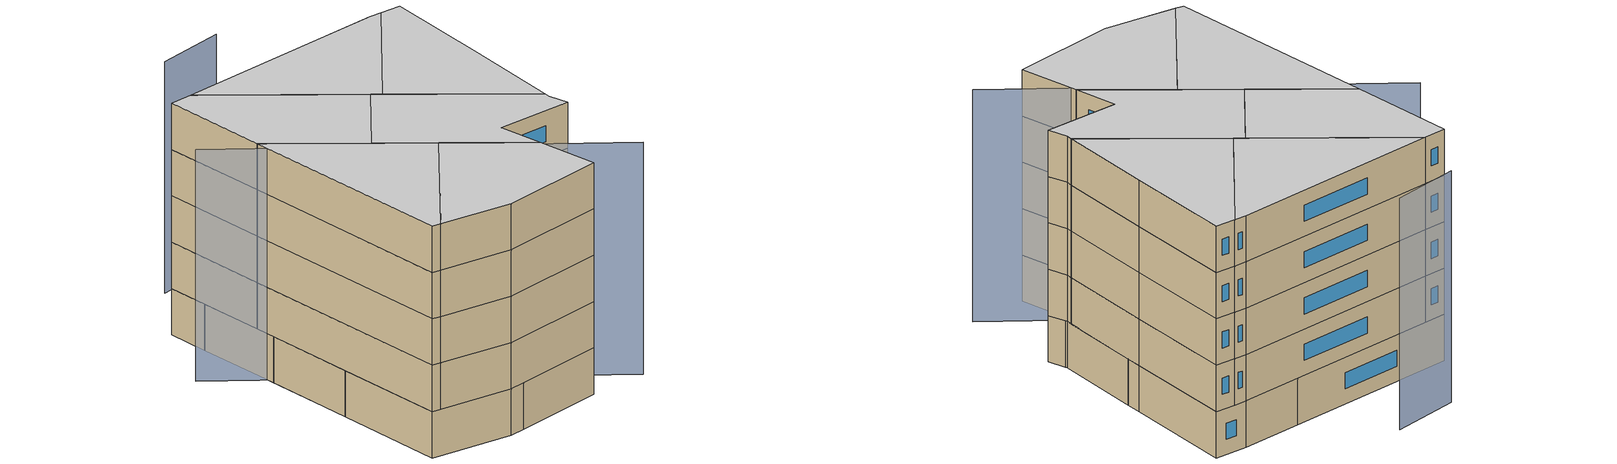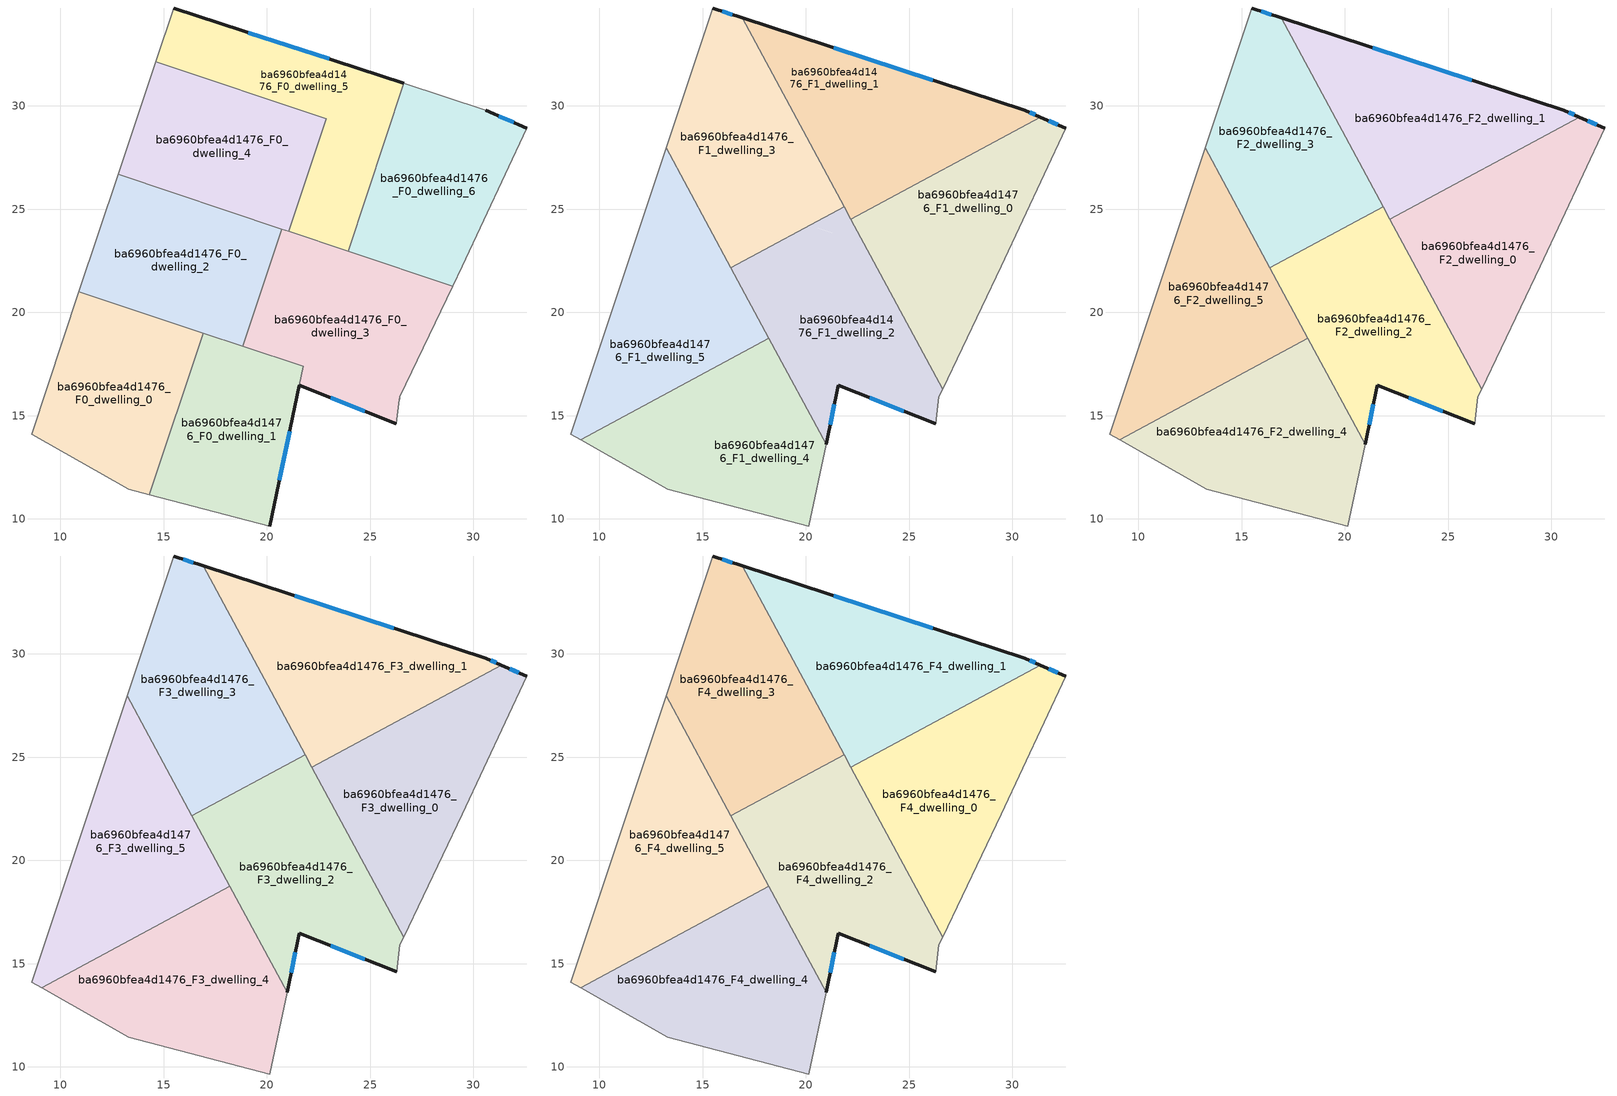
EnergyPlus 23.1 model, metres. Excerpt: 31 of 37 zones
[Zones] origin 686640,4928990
ba6960bfea4d1476_F0_dwelling_0
 floor ground (EU_floor_Construction): 16.93,19 14.32,11.16 13.31,11.42 8.6,14.11 10.9,21 z0
 wall adiabatic (EU_wall_Construction): 10.9,21 8.6,14.11 13.31,11.42 14.32,11.16 z0:3
 wall to ba6960bfea4d1476_F0_dwelling_1 (EU_wall_Construction): 14.32,11.16 16.93,19 z0:3
 wall to ba6960bfea4d1476_F0_dwelling_2 (EU_wall_Construction): 16.93,18.99 10.9,21 z0:3
ba6960bfea4d1476_F0_dwelling_1
 floor ground (EU_floor_Construction): 21.76,17.38 20.15,9.66 14.32,11.16 16.93,19 z0
 wall outside (EU_wall_Construction): 20.15,9.66 21.57,16.47 z0:3
 wall adiabatic (EU_wall_Construction): 14.32,11.16 20.15,9.66 z0:3
 wall to ba6960bfea4d1476_F0_dwelling_3 (EU_wall_Construction): 21.76,17.38 18.83,18.36 / 21.57,16.47 21.77,17.38 z0:3
 wall to ba6960bfea4d1476_F0_dwelling_2 (EU_wall_Construction): 18.83,18.36 16.93,18.99 z0:3
 window (EU_Window_Construction): 20.62,11.87 21.11,14.25 z0.98:2.02
ba6960bfea4d1476_F0_dwelling_2
 floor ground (EU_floor_Construction): 20.73,24.04 18.83,18.36 10.9,21 12.8,26.68 z0
 wall adiabatic (EU_wall_Construction): 12.8,26.68 10.9,21 z0:3
 wall to ba6960bfea4d1476_F0_dwelling_3 (EU_wall_Construction): 18.83,18.36 20.73,24.04 z0:3
 wall to ba6960bfea4d1476_F0_dwelling_4 (EU_wall_Construction): 20.73,24.04 12.8,26.68 z0:3
ba6960bfea4d1476_F0_dwelling_3
 floor ground (EU_floor_Construction): 29.02,21.28 26.44,15.92 26.43,15.83 26.43,15.79 26.28,14.62 21.57,16.47 21.77,17.38 18.83,18.36 20.73,24.04 z0
 wall outside (EU_wall_Construction): 21.57,16.47 26.28,14.62 z0:3
 wall adiabatic (EU_wall_Construction): 26.28,14.62 26.43,15.79 26.43,15.83 26.44,15.92 29.02,21.28 z0:3
 wall to ba6960bfea4d1476_F0_dwelling_6 (EU_wall_Construction): 29.02,21.28 23.94,22.97 z0:3
 wall to ba6960bfea4d1476_F0_dwelling_5 (EU_wall_Construction): 23.94,22.97 21.07,23.93 z0:3
 wall to ba6960bfea4d1476_F0_dwelling_4 (EU_wall_Construction): 21.07,23.93 20.73,24.04 z0:3
 window (EU_Window_Construction): 23.11,15.86 24.75,15.22 z0.98:2.02
ba6960bfea4d1476_F0_dwelling_4
 floor ground (EU_floor_Construction): 22.89,29.37 21.07,23.93 12.8,26.68 14.61,32.13 z0
 wall adiabatic (EU_wall_Construction): 14.61,32.13 12.8,26.68 z0:3
 wall to ba6960bfea4d1476_F0_dwelling_5 (EU_wall_Construction): 21.07,23.93 22.89,29.37 14.61,32.13 z0:3
ba6960bfea4d1476_F0_dwelling_5
 floor ground (EU_floor_Construction): 26.64,31.09 23.94,22.97 21.07,23.93 22.89,29.37 14.61,32.13 15.48,34.75 z0
 wall outside (EU_wall_Construction): 26.64,31.09 15.48,34.75 z0:3
 wall adiabatic (EU_wall_Construction): 15.48,34.75 14.61,32.13 z0:3
 wall to ba6960bfea4d1476_F0_dwelling_6 (EU_wall_Construction): 23.94,22.97 26.64,31.09 z0:3
 window (EU_Window_Construction): 23.01,32.28 19.11,33.56 z0.98:2.02
 ceiling adiabatic (EU_roof_Construction): 24.95,26 26.64,31.09 15.48,34.75 16.92,34.28 18.83,30.72 22.89,29.37 21.62,25.57 22.19,24.51 z3
ba6960bfea4d1476_F0_dwelling_6
 floor ground (EU_floor_Construction): 32.6,28.92 29.47,22.23 29.02,21.28 23.94,22.97 26.64,31.09 30.59,29.79 z0
 wall outside (EU_wall_Construction): 32.6,28.92 30.59,29.79 z0:3
 wall adiabatic (EU_wall_Construction): 30.59,29.79 26.64,31.09 / 29.02,21.28 29.47,22.23 32.6,28.92 z0:3
 window (EU_Window_Construction): 31.95,29.2 31.25,29.51 z0.98:2.02
ba6960bfea4d1476_F1_dwelling_0
 floor to ba6960bfea4d1476_F0_dwelling_6 (EU_floor_Construction): 32.6,28.92 29.47,22.23 29.02,21.28 23.94,22.97 24.95,26 31.36,29.46 z3
 floor to ba6960bfea4d1476_F0_dwelling_3 (EU_floor_Construction): 29.02,21.28 26.62,16.29 22.82,23.34 z3
 floor to ba6960bfea4d1476_F0_dwelling_5 (EU_floor_Construction): 24.95,26 23.94,22.97 22.82,23.34 22.19,24.51 z3
 wall outside (EU_wall_Construction): 32.6,28.92 31.36,29.46 z3:6
 wall to ba6960bfea4d1476_F1_dwelling_1 (EU_wall_Construction): 31.36,29.46 22.19,24.51 z3:6
 wall adiabatic (EU_wall_Construction): 26.62,16.29 29.47,22.23 32.6,28.92 z3:6
 wall to ba6960bfea4d1476_F1_dwelling_2 (EU_wall_Construction): 22.19,24.51 26.62,16.29 z3:6
 window (EU_Window_Construction): 32.2,29.09 31.76,29.28 z3.98:5.02
ba6960bfea4d1476_F1_dwelling_1
 floor adiabatic (EU_floor_Construction): 26.64,31.09 24.95,26 22.19,24.51 21.62,25.57 22.89,29.37 18.83,30.72 16.92,34.28 z3
 floor to ba6960bfea4d1476_F0_dwelling_6 (EU_floor_Construction): 30.59,29.79 31.36,29.46 24.95,26 26.64,31.09 z3
 floor to ba6960bfea4d1476_F0_dwelling_4 (EU_floor_Construction): 22.89,29.37 21.62,25.57 18.83,30.72 z3
 wall outside (EU_wall_Construction): 31.36,29.46 30.59,29.79 16.92,34.28 z3:6
 wall to ba6960bfea4d1476_F1_dwelling_3 (EU_wall_Construction): 16.92,34.28 21.86,25.12 z3:6
 wall to ba6960bfea4d1476_F1_dwelling_2 (EU_wall_Construction): 21.86,25.12 22.19,24.51 z3:6
 window (EU_Window_Construction): 26.15,31.25 21.36,32.82 / 31.11,29.57 30.84,29.69 z3.98:5.02
ba6960bfea4d1476_F1_dwelling_2
 floor to ba6960bfea4d1476_F0_dwelling_2 (EU_floor_Construction): 20.73,24.04 18.83,18.36 18.34,18.53 16.38,22.16 20.19,24.22 z3
 floor to ba6960bfea4d1476_F0_dwelling_3 (EU_floor_Construction): 22.82,23.34 26.62,16.29 26.44,15.92 26.43,15.83 26.43,15.79 26.28,14.62 21.57,16.47 21.77,17.38 18.83,18.36 20.73,24.04 z3
 floor to ba6960bfea4d1476_F0_dwelling_1 (EU_floor_Construction): 21.77,17.38 20.98,13.63 18.34,18.53 z3
 floor to ba6960bfea4d1476_F0_dwelling_4 (EU_floor_Construction): 21.38,24.86 21.07,23.93 20.19,24.22 z3
 floor to ba6960bfea4d1476_F0_dwelling_5 (EU_floor_Construction): 21.86,25.12 22.82,23.34 21.07,23.93 21.38,24.86 z3
 wall outside (EU_wall_Construction): 20.98,13.63 21.57,16.47 26.28,14.62 z3:6
 wall to ba6960bfea4d1476_F1_dwelling_3 (EU_wall_Construction): 21.86,25.12 16.38,22.16 z3:6
 wall adiabatic (EU_wall_Construction): 26.28,14.62 26.44,15.92 26.62,16.29 z3:6
 wall to ba6960bfea4d1476_F1_dwelling_4 (EU_wall_Construction): 18.21,18.75 20.98,13.63 z3:6
 wall to ba6960bfea4d1476_F1_dwelling_5 (EU_wall_Construction): 16.38,22.16 18.21,18.75 z3:6
 window (EU_Window_Construction): 23.11,15.86 24.75,15.22 / 21.17,14.55 21.38,15.54 z3.98:5.02
ba6960bfea4d1476_F1_dwelling_3
 floor to ba6960bfea4d1476_F0_dwelling_4 (EU_floor_Construction): 18.83,30.72 21.62,25.57 21.38,24.86 20.19,24.22 14.18,26.22 13.23,27.99 14.61,32.13 z3
 floor to ba6960bfea4d1476_F0_dwelling_5 (EU_floor_Construction): 21.62,25.57 21.86,25.12 21.38,24.86 z3; 16.92,34.28 18.83,30.72 14.61,32.13 15.48,34.75 z3
 floor to ba6960bfea4d1476_F0_dwelling_2 (EU_floor_Construction): 20.19,24.22 16.38,22.16 14.18,26.22 z3
 wall outside (EU_wall_Construction): 16.92,34.28 15.48,34.75 z3:6
 wall adiabatic (EU_wall_Construction): 15.48,34.75 13.23,27.99 z3:6
 wall to ba6960bfea4d1476_F1_dwelling_5 (EU_wall_Construction): 13.23,27.99 16.38,22.16 z3:6
 window (EU_Window_Construction): 16.45,34.43 15.95,34.59 z3.98:5.02
ba6960bfea4d1476_F1_dwelling_4
 floor to ba6960bfea4d1476_F0_dwelling_1 (EU_floor_Construction): 18.34,18.53 20.98,13.63 20.15,9.66 14.32,11.16 16.55,17.86 18,18.64 z3
 floor to ba6960bfea4d1476_F0_dwelling_0 (EU_floor_Construction): 16.55,17.86 14.32,11.16 13.31,11.42 9.09,13.83 z3
 floor to ba6960bfea4d1476_F0_dwelling_2 (EU_floor_Construction): 18.21,18.75 18.34,18.53 18,18.64 z3
 wall adiabatic (EU_wall_Construction): 9.09,13.83 13.31,11.42 20.15,9.66 20.98,13.63 z3:6
 wall to ba6960bfea4d1476_F1_dwelling_5 (EU_wall_Construction): 18.21,18.75 9.09,13.83 z3:6
ba6960bfea4d1476_F1_dwelling_5
 floor to ba6960bfea4d1476_F0_dwelling_0 (EU_floor_Construction): 16.93,19 16.55,17.86 9.09,13.83 8.6,14.11 10.9,21 z3
 floor to ba6960bfea4d1476_F0_dwelling_2 (EU_floor_Construction): 14.18,26.22 18.21,18.75 18,18.64 10.9,21 12.8,26.68 z3
 floor to ba6960bfea4d1476_F0_dwelling_1 (EU_floor_Construction): 18,18.64 16.55,17.86 16.93,18.99 z3
 floor to ba6960bfea4d1476_F0_dwelling_4 (EU_floor_Construction): 13.23,27.99 14.18,26.22 12.8,26.68 z3
 wall adiabatic (EU_wall_Construction): 13.23,27.99 8.6,14.11 9.09,13.83 z3:6
ba6960bfea4d1476_F2_dwelling_0
 floor to ba6960bfea4d1476_F1_dwelling_0 (EU_floor_Construction): 32.6,28.92 29.47,22.23 26.62,16.29 22.19,24.51 31.36,29.46 z6
 wall outside (EU_wall_Construction): 32.6,28.92 31.36,29.46 z6:9
 wall to ba6960bfea4d1476_F2_dwelling_1 (EU_wall_Construction): 31.36,29.46 22.19,24.51 z6:9
 wall adiabatic (EU_wall_Construction): 26.62,16.29 29.47,22.23 32.6,28.92 z6:9
 wall to ba6960bfea4d1476_F2_dwelling_2 (EU_wall_Construction): 22.19,24.51 26.62,16.29 z6:9
 window (EU_Window_Construction): 32.2,29.09 31.76,29.28 z6.98:8.02
ba6960bfea4d1476_F2_dwelling_1
 floor to ba6960bfea4d1476_F1_dwelling_1 (EU_floor_Construction): 30.59,29.79 31.36,29.46 22.19,24.51 16.92,34.28 z6
 wall outside (EU_wall_Construction): 31.36,29.46 30.59,29.79 16.92,34.28 z6:9
 wall to ba6960bfea4d1476_F2_dwelling_3 (EU_wall_Construction): 16.92,34.28 21.86,25.12 z6:9
 wall to ba6960bfea4d1476_F2_dwelling_2 (EU_wall_Construction): 21.86,25.12 22.19,24.51 z6:9
 window (EU_Window_Construction): 26.15,31.25 21.36,32.82 / 31.11,29.57 30.84,29.69 z6.98:8.02
ba6960bfea4d1476_F2_dwelling_2
 floor to ba6960bfea4d1476_F1_dwelling_2 (EU_floor_Construction): 21.86,25.12 26.62,16.29 26.44,15.92 26.28,14.62 21.57,16.47 20.98,13.63 16.38,22.16 z6
 wall outside (EU_wall_Construction): 20.98,13.63 21.57,16.47 26.28,14.62 z6:9
 wall to ba6960bfea4d1476_F2_dwelling_3 (EU_wall_Construction): 21.86,25.12 16.38,22.16 z6:9
 wall adiabatic (EU_wall_Construction): 26.28,14.62 26.44,15.92 26.62,16.29 z6:9
 wall to ba6960bfea4d1476_F2_dwelling_4 (EU_wall_Construction): 18.21,18.75 20.98,13.63 z6:9
 wall to ba6960bfea4d1476_F2_dwelling_5 (EU_wall_Construction): 16.38,22.16 18.21,18.75 z6:9
 window (EU_Window_Construction): 23.11,15.86 24.75,15.22 / 21.17,14.55 21.38,15.54 z6.98:8.02
ba6960bfea4d1476_F2_dwelling_3
 floor to ba6960bfea4d1476_F1_dwelling_3 (EU_floor_Construction): 16.92,34.28 21.86,25.12 16.38,22.16 13.23,27.99 15.48,34.75 z6
 wall outside (EU_wall_Construction): 16.92,34.28 15.48,34.75 z6:9
 wall adiabatic (EU_wall_Construction): 15.48,34.75 13.23,27.99 z6:9
 wall to ba6960bfea4d1476_F2_dwelling_5 (EU_wall_Construction): 13.23,27.99 16.38,22.16 z6:9
 window (EU_Window_Construction): 16.45,34.43 15.95,34.59 z6.98:8.02
ba6960bfea4d1476_F2_dwelling_4
 floor to ba6960bfea4d1476_F1_dwelling_4 (EU_floor_Construction): 18.21,18.75 20.98,13.63 20.15,9.66 13.31,11.42 9.09,13.83 z6
 wall adiabatic (EU_wall_Construction): 9.09,13.83 13.31,11.42 20.15,9.66 20.98,13.63 z6:9
 wall to ba6960bfea4d1476_F2_dwelling_5 (EU_wall_Construction): 18.21,18.75 9.09,13.83 z6:9
ba6960bfea4d1476_F2_dwelling_5
 floor to ba6960bfea4d1476_F1_dwelling_5 (EU_floor_Construction): 13.23,27.99 18.21,18.75 9.09,13.83 8.6,14.11 z6
 wall adiabatic (EU_wall_Construction): 13.23,27.99 8.6,14.11 9.09,13.83 z6:9
ba6960bfea4d1476_F3_dwelling_0
 floor to ba6960bfea4d1476_F2_dwelling_0 (EU_floor_Construction): 32.6,28.92 29.47,22.23 26.62,16.29 22.19,24.51 31.36,29.46 z9
 wall outside (EU_wall_Construction): 32.6,28.92 31.36,29.46 z9:12
 wall to ba6960bfea4d1476_F3_dwelling_1 (EU_wall_Construction): 31.36,29.46 22.19,24.51 z9:12
 wall adiabatic (EU_wall_Construction): 26.62,16.29 29.47,22.23 32.6,28.92 z9:12
 wall to ba6960bfea4d1476_F3_dwelling_2 (EU_wall_Construction): 22.19,24.51 26.62,16.29 z9:12
 window (EU_Window_Construction): 32.2,29.09 31.76,29.28 z9.98:11.02
ba6960bfea4d1476_F3_dwelling_1
 floor to ba6960bfea4d1476_F2_dwelling_1 (EU_floor_Construction): 30.59,29.79 31.36,29.46 22.19,24.51 16.92,34.28 z9
 wall outside (EU_wall_Construction): 31.36,29.46 30.59,29.79 16.92,34.28 z9:12
 wall to ba6960bfea4d1476_F3_dwelling_3 (EU_wall_Construction): 16.92,34.28 21.86,25.12 z9:12
 wall to ba6960bfea4d1476_F3_dwelling_2 (EU_wall_Construction): 21.86,25.12 22.19,24.51 z9:12
 window (EU_Window_Construction): 26.15,31.25 21.36,32.82 / 31.11,29.57 30.84,29.69 z9.98:11.02
ba6960bfea4d1476_F3_dwelling_2
 floor to ba6960bfea4d1476_F2_dwelling_2 (EU_floor_Construction): 21.86,25.12 26.62,16.29 26.44,15.92 26.28,14.62 21.57,16.47 20.98,13.63 16.38,22.16 z9
 wall outside (EU_wall_Construction): 20.98,13.63 21.57,16.47 26.28,14.62 z9:12
 wall to ba6960bfea4d1476_F3_dwelling_3 (EU_wall_Construction): 21.86,25.12 16.38,22.16 z9:12
 wall adiabatic (EU_wall_Construction): 26.28,14.62 26.44,15.92 26.62,16.29 z9:12
 wall to ba6960bfea4d1476_F3_dwelling_4 (EU_wall_Construction): 18.21,18.75 20.98,13.63 z9:12
 wall to ba6960bfea4d1476_F3_dwelling_5 (EU_wall_Construction): 16.38,22.16 18.21,18.75 z9:12
 window (EU_Window_Construction): 23.11,15.86 24.75,15.22 / 21.17,14.55 21.38,15.54 z9.98:11.02
ba6960bfea4d1476_F3_dwelling_3
 floor to ba6960bfea4d1476_F2_dwelling_3 (EU_floor_Construction): 16.92,34.28 21.86,25.12 16.38,22.16 13.23,27.99 15.48,34.75 z9
 wall outside (EU_wall_Construction): 16.92,34.28 15.48,34.75 z9:12
 wall adiabatic (EU_wall_Construction): 15.48,34.75 13.23,27.99 z9:12
 wall to ba6960bfea4d1476_F3_dwelling_5 (EU_wall_Construction): 13.23,27.99 16.38,22.16 z9:12
 window (EU_Window_Construction): 16.45,34.43 15.95,34.59 z9.98:11.02
ba6960bfea4d1476_F3_dwelling_4
 floor to ba6960bfea4d1476_F2_dwelling_4 (EU_floor_Construction): 18.21,18.75 20.98,13.63 20.15,9.66 13.31,11.42 9.09,13.83 z9
 wall adiabatic (EU_wall_Construction): 9.09,13.83 13.31,11.42 20.15,9.66 20.98,13.63 z9:12
 wall to ba6960bfea4d1476_F3_dwelling_5 (EU_wall_Construction): 18.21,18.75 9.09,13.83 z9:12
ba6960bfea4d1476_F3_dwelling_5
 floor to ba6960bfea4d1476_F2_dwelling_5 (EU_floor_Construction): 13.23,27.99 18.21,18.75 9.09,13.83 8.6,14.11 z9
 wall adiabatic (EU_wall_Construction): 13.23,27.99 8.6,14.11 9.09,13.83 z9:12
ba6960bfea4d1476_F4_dwelling_0
 floor to ba6960bfea4d1476_F3_dwelling_0 (EU_floor_Construction): 32.6,28.92 29.47,22.23 26.62,16.29 22.19,24.51 31.36,29.46 z12
 wall outside (EU_wall_Construction): 32.6,28.92 31.36,29.46 z12:15
 wall to ba6960bfea4d1476_F4_dwelling_1 (EU_wall_Construction): 31.36,29.46 22.19,24.51 z12:15
 wall adiabatic (EU_wall_Construction): 26.62,16.29 29.47,22.23 32.6,28.92 z12:15
 wall to ba6960bfea4d1476_F4_dwelling_2 (EU_wall_Construction): 22.19,24.51 26.62,16.29 z12:15
 window (EU_Window_Construction): 32.2,29.09 31.76,29.28 z12.98:14.02
 ceiling to ba6960bfea4d1476_F5_dwelling_0 (EU_floor_Construction): 26.62,16.29 29.47,22.23 32.6,28.92 31.36,29.46 22.19,24.51 z15
ba6960bfea4d1476_F4_dwelling_1
 floor to ba6960bfea4d1476_F3_dwelling_1 (EU_floor_Construction): 30.59,29.79 31.36,29.46 22.19,24.51 16.92,34.28 z12
 wall outside (EU_wall_Construction): 31.36,29.46 30.59,29.79 16.92,34.28 z12:15
 wall to ba6960bfea4d1476_F4_dwelling_3 (EU_wall_Construction): 16.92,34.28 21.86,25.12 z12:15
 wall to ba6960bfea4d1476_F4_dwelling_2 (EU_wall_Construction): 21.86,25.12 22.19,24.51 z12:15
 window (EU_Window_Construction): 26.15,31.25 21.36,32.82 / 31.11,29.57 30.84,29.69 z12.98:14.02
 ceiling to ba6960bfea4d1476_F5_dwelling_1 (EU_floor_Construction): 31.36,29.46 30.59,29.79 16.92,34.28 22.19,24.51 z15
ba6960bfea4d1476_F4_dwelling_2
 floor to ba6960bfea4d1476_F3_dwelling_2 (EU_floor_Construction): 21.86,25.12 26.62,16.29 26.44,15.92 26.28,14.62 21.57,16.47 20.98,13.63 16.38,22.16 z12
 wall outside (EU_wall_Construction): 20.98,13.63 21.57,16.47 26.28,14.62 z12:15
 wall to ba6960bfea4d1476_F4_dwelling_3 (EU_wall_Construction): 21.86,25.12 16.38,22.16 z12:15
 wall adiabatic (EU_wall_Construction): 26.28,14.62 26.44,15.92 26.62,16.29 z12:15
 wall to ba6960bfea4d1476_F4_dwelling_4 (EU_wall_Construction): 18.21,18.75 20.98,13.63 z12:15
 wall to ba6960bfea4d1476_F4_dwelling_5 (EU_wall_Construction): 16.38,22.16 18.21,18.75 z12:15
 window (EU_Window_Construction): 23.11,15.86 24.75,15.22 / 21.17,14.55 21.38,15.54 z12.98:14.02
 ceiling to ba6960bfea4d1476_F5_dwelling_2 (EU_floor_Construction): 26.28,14.62 26.44,15.92 26.62,16.29 21.86,25.12 16.38,22.16 20.98,13.63 21.57,16.47 z15
ba6960bfea4d1476_F4_dwelling_3
 floor to ba6960bfea4d1476_F3_dwelling_3 (EU_floor_Construction): 16.92,34.28 21.86,25.12 16.38,22.16 13.23,27.99 15.48,34.75 z12
 wall outside (EU_wall_Construction): 16.92,34.28 15.48,34.75 z12:15
 wall adiabatic (EU_wall_Construction): 15.48,34.75 13.23,27.99 z12:15
 wall to ba6960bfea4d1476_F4_dwelling_5 (EU_wall_Construction): 13.23,27.99 16.38,22.16 z12:15
 window (EU_Window_Construction): 16.45,34.43 15.95,34.59 z12.98:14.02
 ceiling to ba6960bfea4d1476_F5_dwelling_3 (EU_floor_Construction): 21.86,25.12 16.92,34.28 15.48,34.75 13.23,27.99 16.38,22.16 z15
ba6960bfea4d1476_F4_dwelling_4
 floor to ba6960bfea4d1476_F3_dwelling_4 (EU_floor_Construction): 18.21,18.75 20.98,13.63 20.15,9.66 13.31,11.42 9.09,13.83 z12
 wall adiabatic (EU_wall_Construction): 9.09,13.83 13.31,11.42 20.15,9.66 20.98,13.63 z12:15
 wall to ba6960bfea4d1476_F4_dwelling_5 (EU_wall_Construction): 18.21,18.75 9.09,13.83 z12:15
 ceiling to ba6960bfea4d1476_F5_dwelling_4 (EU_floor_Construction): 20.15,9.66 20.98,13.63 18.21,18.75 9.09,13.83 13.31,11.42 z15
ba6960bfea4d1476_F4_dwelling_5
 floor to ba6960bfea4d1476_F3_dwelling_5 (EU_floor_Construction): 13.23,27.99 18.21,18.75 9.09,13.83 8.6,14.11 z12
 wall adiabatic (EU_wall_Construction): 13.23,27.99 8.6,14.11 9.09,13.83 z12:15
 ceiling to ba6960bfea4d1476_F5_dwelling_5 (EU_floor_Construction): 18.21,18.75 13.23,27.99 8.6,14.11 9.09,13.83 z15
shading: 10.87,30.77 23.77,8.35 / 15.48,34.75 8.6,14.11 / 24.47,36.61 20,37.6 z0:15
[Building]
EU S2 Campaign: North Axis=0; Terrain=City; Solar Distribution=FullExterior
[Site:Location]
Bologna: Latitude=44.5; Longitude=11.25; Time Zone=1; Elevation=37
[SizingPeriod:WeatherFileDays]
AnnualSizingPeriod: Begin Month=1; Begin Day of Month=1; End Month=12; End Day of Month=31; Day of Week for Start Day=Monday; Use Weather File Daylight Saving Period=No; Use Weather File Rain and Snow Indicators=No
[MATERIAL]
EU_InternalMass_Material: Roughness=MediumRough; Thickness=0.1; Conductivity=1; Density=1800; Specific Heat=900; Thermal Absorptance=0.9; Solar Absorptance=0.7; Visible Absorptance=0.7
[MATERIAL:NOMASS] Roughness=MediumRough; Thermal Absorptance=0.9; Solar Absorptance=0.7; Visible Absorptance=0.7
Name | Thermal Resistance
EU_wall_NoMass | 0.905828
EU_roof_NoMass | 0.37593
EU_floor_NoMass | 0.67114
[WINDOWMATERIAL:SIMPLEGLAZINGSYSTEM]
EU_Window_SimpleGlazing: UFactor=4.52486; Solar Heat Gain Coefficient=0.85; Visible Transmittance=0.85
[CONSTRUCTION]
EU_wall_Construction: EU_wall_NoMass
EU_roof_Construction: EU_roof_NoMass
EU_floor_Construction: EU_floor_NoMass
EU_Window_Construction: EU_Window_SimpleGlazing
EU_InternalMass_Construction: EU_InternalMass_Material
[ZONE] Type=1; Multiplier=1; Ceiling Height=autocalculate; Floor Area=autocalculate; Part of Total Floor Area=Yes
Name | Volume
ba6960bfea4d1476_F0_dwelling_0 | 150.199
ba6960bfea4d1476_F1_dwelling_0; ba6960bfea4d1476_F2_dwelling_0; ba6960bfea4d1476_F3_dwelling_0; ba6960bfea4d1476_F4_dwelling_0; ba6960bfea4d1476_F1_dwelling_2; ba6960bfea4d1476_F2_dwelling_2; ba6960bfea4d1476_F3_dwelling_2; ba6960bfea4d1476_F4_dwelling_2 | 175.239
ba6960bfea4d1476_F0_dwelling_1 | 134.331
ba6960bfea4d1476_F1_dwelling_1; ba6960bfea4d1476_F2_dwelling_1; ba6960bfea4d1476_F3_dwelling_1; ba6960bfea4d1476_F4_dwelling_1 | 175.23
ba6960bfea4d1476_F0_dwelling_2 | 150.191
ba6960bfea4d1476_F0_dwelling_3 | 166.008
ba6960bfea4d1476_F1_dwelling_3; ba6960bfea4d1476_F2_dwelling_3; ba6960bfea4d1476_F3_dwelling_3; ba6960bfea4d1476_F4_dwelling_3 | 175.232
ba6960bfea4d1476_F0_dwelling_4 | 150.213
ba6960bfea4d1476_F1_dwelling_4; ba6960bfea4d1476_F2_dwelling_4; ba6960bfea4d1476_F3_dwelling_4; ba6960bfea4d1476_F4_dwelling_4 | 175.229
ba6960bfea4d1476_F0_dwelling_5 | 150.196
ba6960bfea4d1476_F1_dwelling_5; ba6960bfea4d1476_F2_dwelling_5; ba6960bfea4d1476_F3_dwelling_5; ba6960bfea4d1476_F4_dwelling_5 | 175.222
ba6960bfea4d1476_F0_dwelling_6 | 150.195
[INTERNALMASS] Construction=EU_InternalMass_Construction
Name | Zone or ZoneList | Surface Area
ba6960bfea4d1476_F0_dwelling_0_EU_InternalMass | ba6960bfea4d1476_F0_dwelling_0 | 50.0675
ba6960bfea4d1476_F0_dwelling_1_EU_InternalMass | ba6960bfea4d1476_F0_dwelling_1 | 44.7989
ba6960bfea4d1476_F0_dwelling_2_EU_InternalMass | ba6960bfea4d1476_F0_dwelling_2 | 50.0652
ba6960bfea4d1476_F0_dwelling_3_EU_InternalMass | ba6960bfea4d1476_F0_dwelling_3 | 55.3393
ba6960bfea4d1476_F0_dwelling_4_EU_InternalMass | ba6960bfea4d1476_F0_dwelling_4 | 50.0715
ba6960bfea4d1476_F0_dwelling_5_EU_InternalMass | ba6960bfea4d1476_F0_dwelling_5 | 50.0656
ba6960bfea4d1476_F0_dwelling_6_EU_InternalMass | ba6960bfea4d1476_F0_dwelling_6 | 50.0661
ba6960bfea4d1476_F1_dwelling_0_EU_InternalMass | ba6960bfea4d1476_F1_dwelling_0 | 58.4129
ba6960bfea4d1476_F1_dwelling_1_EU_InternalMass | ba6960bfea4d1476_F1_dwelling_1 | 58.4097
ba6960bfea4d1476_F1_dwelling_2_EU_InternalMass | ba6960bfea4d1476_F1_dwelling_2 | 58.4126
ba6960bfea4d1476_F1_dwelling_3_EU_InternalMass | ba6960bfea4d1476_F1_dwelling_3 | 58.4105
ba6960bfea4d1476_F1_dwelling_4_EU_InternalMass | ba6960bfea4d1476_F1_dwelling_4 | 58.4096
ba6960bfea4d1476_F1_dwelling_5_EU_InternalMass | ba6960bfea4d1476_F1_dwelling_5 | 58.407
ba6960bfea4d1476_F2_dwelling_0_EU_InternalMass | ba6960bfea4d1476_F2_dwelling_0 | 58.4129
ba6960bfea4d1476_F2_dwelling_1_EU_InternalMass | ba6960bfea4d1476_F2_dwelling_1 | 58.4097
ba6960bfea4d1476_F2_dwelling_2_EU_InternalMass | ba6960bfea4d1476_F2_dwelling_2 | 58.4126
ba6960bfea4d1476_F2_dwelling_3_EU_InternalMass | ba6960bfea4d1476_F2_dwelling_3 | 58.4105
ba6960bfea4d1476_F2_dwelling_4_EU_InternalMass | ba6960bfea4d1476_F2_dwelling_4 | 58.4096
ba6960bfea4d1476_F2_dwelling_5_EU_InternalMass | ba6960bfea4d1476_F2_dwelling_5 | 58.407
ba6960bfea4d1476_F3_dwelling_0_EU_InternalMass | ba6960bfea4d1476_F3_dwelling_0 | 58.4129
ba6960bfea4d1476_F3_dwelling_1_EU_InternalMass | ba6960bfea4d1476_F3_dwelling_1 | 58.4097
ba6960bfea4d1476_F3_dwelling_2_EU_InternalMass | ba6960bfea4d1476_F3_dwelling_2 | 58.4126
ba6960bfea4d1476_F3_dwelling_3_EU_InternalMass | ba6960bfea4d1476_F3_dwelling_3 | 58.4105
ba6960bfea4d1476_F3_dwelling_4_EU_InternalMass | ba6960bfea4d1476_F3_dwelling_4 | 58.4096
ba6960bfea4d1476_F3_dwelling_5_EU_InternalMass | ba6960bfea4d1476_F3_dwelling_5 | 58.407
ba6960bfea4d1476_F4_dwelling_0_EU_InternalMass | ba6960bfea4d1476_F4_dwelling_0 | 58.4129
ba6960bfea4d1476_F4_dwelling_1_EU_InternalMass | ba6960bfea4d1476_F4_dwelling_1 | 58.4097
ba6960bfea4d1476_F4_dwelling_2_EU_InternalMass | ba6960bfea4d1476_F4_dwelling_2 | 58.4126
ba6960bfea4d1476_F4_dwelling_3_EU_InternalMass | ba6960bfea4d1476_F4_dwelling_3 | 58.4105
ba6960bfea4d1476_F4_dwelling_4_EU_InternalMass | ba6960bfea4d1476_F4_dwelling_4 | 58.4096
ba6960bfea4d1476_F4_dwelling_5_EU_InternalMass | ba6960bfea4d1476_F4_dwelling_5 | 58.407
[OTHEREQUIPMENT] Fuel Type=Electricity; Design Level Calculation Method=Watts/Area; Power per Zone Floor Area=1; Fraction Latent=0; Fraction Radiant=0; Fraction Lost=0; Carbon Dioxide Generation Rate=0; EndUse Subcategory=EU_Step8_InternalGains
Name | Zone or ZoneList or Space or SpaceList | Schedule
EU_Step8_InternalGain_ba6960bfea4d1476_F0_dwelling_0_f000 | ba6960bfea4d1476_F0_dwelling_0 | EU_Step8_GainSchedule_ba6960bfea4d1476_F0_dwelling_0_f000
EU_Step8_InternalGain_ba6960bfea4d1476_F0_dwelling_1_f000 | ba6960bfea4d1476_F0_dwelling_1 | EU_Step8_GainSchedule_ba6960bfea4d1476_F0_dwelling_1_f000
EU_Step8_InternalGain_ba6960bfea4d1476_F0_dwelling_2_f000 | ba6960bfea4d1476_F0_dwelling_2 | EU_Step8_GainSchedule_ba6960bfea4d1476_F0_dwelling_2_f000
EU_Step8_InternalGain_ba6960bfea4d1476_F0_dwelling_3_f000 | ba6960bfea4d1476_F0_dwelling_3 | EU_Step8_GainSchedule_ba6960bfea4d1476_F0_dwelling_3_f000
EU_Step8_InternalGain_ba6960bfea4d1476_F0_dwelling_4_f000 | ba6960bfea4d1476_F0_dwelling_4 | EU_Step8_GainSchedule_ba6960bfea4d1476_F0_dwelling_4_f000
EU_Step8_InternalGain_ba6960bfea4d1476_F0_dwelling_5_f000 | ba6960bfea4d1476_F0_dwelling_5 | EU_Step8_GainSchedule_ba6960bfea4d1476_F0_dwelling_5_f000
EU_Step8_InternalGain_ba6960bfea4d1476_F0_dwelling_6_f000 | ba6960bfea4d1476_F0_dwelling_6 | EU_Step8_GainSchedule_ba6960bfea4d1476_F0_dwelling_6_f000
EU_Step8_InternalGain_ba6960bfea4d1476_F1_dwelling_0_f000 | ba6960bfea4d1476_F1_dwelling_0 | EU_Step8_GainSchedule_ba6960bfea4d1476_F1_dwelling_0_f000
EU_Step8_InternalGain_ba6960bfea4d1476_F1_dwelling_1_f000 | ba6960bfea4d1476_F1_dwelling_1 | EU_Step8_GainSchedule_ba6960bfea4d1476_F1_dwelling_1_f000
EU_Step8_InternalGain_ba6960bfea4d1476_F1_dwelling_2_f000 | ba6960bfea4d1476_F1_dwelling_2 | EU_Step8_GainSchedule_ba6960bfea4d1476_F1_dwelling_2_f000
EU_Step8_InternalGain_ba6960bfea4d1476_F1_dwelling_3_f000 | ba6960bfea4d1476_F1_dwelling_3 | EU_Step8_GainSchedule_ba6960bfea4d1476_F1_dwelling_3_f000
EU_Step8_InternalGain_ba6960bfea4d1476_F1_dwelling_4_f000 | ba6960bfea4d1476_F1_dwelling_4 | EU_Step8_GainSchedule_ba6960bfea4d1476_F1_dwelling_4_f000
EU_Step8_InternalGain_ba6960bfea4d1476_F1_dwelling_5_f000 | ba6960bfea4d1476_F1_dwelling_5 | EU_Step8_GainSchedule_ba6960bfea4d1476_F1_dwelling_5_f000
EU_Step8_InternalGain_ba6960bfea4d1476_F2_dwelling_0_f000 | ba6960bfea4d1476_F2_dwelling_0 | EU_Step8_GainSchedule_ba6960bfea4d1476_F2_dwelling_0_f000
EU_Step8_InternalGain_ba6960bfea4d1476_F2_dwelling_1_f000 | ba6960bfea4d1476_F2_dwelling_1 | EU_Step8_GainSchedule_ba6960bfea4d1476_F2_dwelling_1_f000
EU_Step8_InternalGain_ba6960bfea4d1476_F2_dwelling_2_f000 | ba6960bfea4d1476_F2_dwelling_2 | EU_Step8_GainSchedule_ba6960bfea4d1476_F2_dwelling_2_f000
EU_Step8_InternalGain_ba6960bfea4d1476_F2_dwelling_3_f000 | ba6960bfea4d1476_F2_dwelling_3 | EU_Step8_GainSchedule_ba6960bfea4d1476_F2_dwelling_3_f000
EU_Step8_InternalGain_ba6960bfea4d1476_F2_dwelling_4_f000 | ba6960bfea4d1476_F2_dwelling_4 | EU_Step8_GainSchedule_ba6960bfea4d1476_F2_dwelling_4_f000
EU_Step8_InternalGain_ba6960bfea4d1476_F2_dwelling_5_f000 | ba6960bfea4d1476_F2_dwelling_5 | EU_Step8_GainSchedule_ba6960bfea4d1476_F2_dwelling_5_f000
EU_Step8_InternalGain_ba6960bfea4d1476_F3_dwelling_0_f000 | ba6960bfea4d1476_F3_dwelling_0 | EU_Step8_GainSchedule_ba6960bfea4d1476_F3_dwelling_0_f000
EU_Step8_InternalGain_ba6960bfea4d1476_F3_dwelling_1_f000 | ba6960bfea4d1476_F3_dwelling_1 | EU_Step8_GainSchedule_ba6960bfea4d1476_F3_dwelling_1_f000
EU_Step8_InternalGain_ba6960bfea4d1476_F3_dwelling_2_f000 | ba6960bfea4d1476_F3_dwelling_2 | EU_Step8_GainSchedule_ba6960bfea4d1476_F3_dwelling_2_f000
EU_Step8_InternalGain_ba6960bfea4d1476_F3_dwelling_3_f000 | ba6960bfea4d1476_F3_dwelling_3 | EU_Step8_GainSchedule_ba6960bfea4d1476_F3_dwelling_3_f000
EU_Step8_InternalGain_ba6960bfea4d1476_F3_dwelling_4_f000 | ba6960bfea4d1476_F3_dwelling_4 | EU_Step8_GainSchedule_ba6960bfea4d1476_F3_dwelling_4_f000
EU_Step8_InternalGain_ba6960bfea4d1476_F3_dwelling_5_f000 | ba6960bfea4d1476_F3_dwelling_5 | EU_Step8_GainSchedule_ba6960bfea4d1476_F3_dwelling_5_f000
EU_Step8_InternalGain_ba6960bfea4d1476_F4_dwelling_0_f000 | ba6960bfea4d1476_F4_dwelling_0 | EU_Step8_GainSchedule_ba6960bfea4d1476_F4_dwelling_0_f000
EU_Step8_InternalGain_ba6960bfea4d1476_F4_dwelling_1_f000 | ba6960bfea4d1476_F4_dwelling_1 | EU_Step8_GainSchedule_ba6960bfea4d1476_F4_dwelling_1_f000
EU_Step8_InternalGain_ba6960bfea4d1476_F4_dwelling_2_f000 | ba6960bfea4d1476_F4_dwelling_2 | EU_Step8_GainSchedule_ba6960bfea4d1476_F4_dwelling_2_f000
EU_Step8_InternalGain_ba6960bfea4d1476_F4_dwelling_3_f000 | ba6960bfea4d1476_F4_dwelling_3 | EU_Step8_GainSchedule_ba6960bfea4d1476_F4_dwelling_3_f000
EU_Step8_InternalGain_ba6960bfea4d1476_F4_dwelling_4_f000 | ba6960bfea4d1476_F4_dwelling_4 | EU_Step8_GainSchedule_ba6960bfea4d1476_F4_dwelling_4_f000
EU_Step8_InternalGain_ba6960bfea4d1476_F4_dwelling_5_f000 | ba6960bfea4d1476_F4_dwelling_5 | EU_Step8_GainSchedule_ba6960bfea4d1476_F4_dwelling_5_f000
[ZONEVENTILATION:DESIGNFLOWRATE] Schedule=EU_AlwaysOn; Design Flow Rate Calculation Method=AirChanges/Hour; Air Changes per Hour=0.73129; Ventilation Type=Natural; Fan Pressure Rise=0; Fan Total Efficiency=1; Constant Term Coefficient=1; Temperature Term Coefficient=0; Velocity Term Coefficient=0; Velocity Squared Term Coefficient=0; Minimum Indoor Temperature=-100; Maximum Indoor Temperature=100; Delta Temperature=-100; Minimum Outdoor Temperature=-100; Maximum Outdoor Temperature=100; Maximum Wind Speed=40
Name | Zone or ZoneList or Space or SpaceList
EU_ConstantAir_ba6960bfea4d1476_F0_dwelling_0 | ba6960bfea4d1476_F0_dwelling_0
EU_ConstantAir_ba6960bfea4d1476_F0_dwelling_1 | ba6960bfea4d1476_F0_dwelling_1
EU_ConstantAir_ba6960bfea4d1476_F0_dwelling_2 | ba6960bfea4d1476_F0_dwelling_2
EU_ConstantAir_ba6960bfea4d1476_F0_dwelling_3 | ba6960bfea4d1476_F0_dwelling_3
EU_ConstantAir_ba6960bfea4d1476_F0_dwelling_4 | ba6960bfea4d1476_F0_dwelling_4
EU_ConstantAir_ba6960bfea4d1476_F0_dwelling_5 | ba6960bfea4d1476_F0_dwelling_5
EU_ConstantAir_ba6960bfea4d1476_F0_dwelling_6 | ba6960bfea4d1476_F0_dwelling_6
EU_ConstantAir_ba6960bfea4d1476_F1_dwelling_0 | ba6960bfea4d1476_F1_dwelling_0
EU_ConstantAir_ba6960bfea4d1476_F1_dwelling_1 | ba6960bfea4d1476_F1_dwelling_1
EU_ConstantAir_ba6960bfea4d1476_F1_dwelling_2 | ba6960bfea4d1476_F1_dwelling_2
EU_ConstantAir_ba6960bfea4d1476_F1_dwelling_3 | ba6960bfea4d1476_F1_dwelling_3
EU_ConstantAir_ba6960bfea4d1476_F1_dwelling_4 | ba6960bfea4d1476_F1_dwelling_4
EU_ConstantAir_ba6960bfea4d1476_F1_dwelling_5 | ba6960bfea4d1476_F1_dwelling_5
EU_ConstantAir_ba6960bfea4d1476_F2_dwelling_0 | ba6960bfea4d1476_F2_dwelling_0
EU_ConstantAir_ba6960bfea4d1476_F2_dwelling_1 | ba6960bfea4d1476_F2_dwelling_1
EU_ConstantAir_ba6960bfea4d1476_F2_dwelling_2 | ba6960bfea4d1476_F2_dwelling_2
EU_ConstantAir_ba6960bfea4d1476_F2_dwelling_3 | ba6960bfea4d1476_F2_dwelling_3
EU_ConstantAir_ba6960bfea4d1476_F2_dwelling_4 | ba6960bfea4d1476_F2_dwelling_4
EU_ConstantAir_ba6960bfea4d1476_F2_dwelling_5 | ba6960bfea4d1476_F2_dwelling_5
EU_ConstantAir_ba6960bfea4d1476_F3_dwelling_0 | ba6960bfea4d1476_F3_dwelling_0
EU_ConstantAir_ba6960bfea4d1476_F3_dwelling_1 | ba6960bfea4d1476_F3_dwelling_1
EU_ConstantAir_ba6960bfea4d1476_F3_dwelling_2 | ba6960bfea4d1476_F3_dwelling_2
EU_ConstantAir_ba6960bfea4d1476_F3_dwelling_3 | ba6960bfea4d1476_F3_dwelling_3
EU_ConstantAir_ba6960bfea4d1476_F3_dwelling_4 | ba6960bfea4d1476_F3_dwelling_4
EU_ConstantAir_ba6960bfea4d1476_F3_dwelling_5 | ba6960bfea4d1476_F3_dwelling_5
EU_ConstantAir_ba6960bfea4d1476_F4_dwelling_0 | ba6960bfea4d1476_F4_dwelling_0
EU_ConstantAir_ba6960bfea4d1476_F4_dwelling_1 | ba6960bfea4d1476_F4_dwelling_1
EU_ConstantAir_ba6960bfea4d1476_F4_dwelling_2 | ba6960bfea4d1476_F4_dwelling_2
EU_ConstantAir_ba6960bfea4d1476_F4_dwelling_3 | ba6960bfea4d1476_F4_dwelling_3
EU_ConstantAir_ba6960bfea4d1476_F4_dwelling_4 | ba6960bfea4d1476_F4_dwelling_4
EU_ConstantAir_ba6960bfea4d1476_F4_dwelling_5 | ba6960bfea4d1476_F4_dwelling_5
[HVACTEMPLATE:THERMOSTAT] Constant Heating Setpoint=20; Constant Cooling Setpoint=50
EU_HeatOnly_ba6960bfea4d1476_F0_dwelling_0; EU_HeatOnly_ba6960bfea4d1476_F0_dwelling_1; EU_HeatOnly_ba6960bfea4d1476_F0_dwelling_2; EU_HeatOnly_ba6960bfea4d1476_F0_dwelling_3; EU_HeatOnly_ba6960bfea4d1476_F0_dwelling_4; EU_HeatOnly_ba6960bfea4d1476_F0_dwelling_5; EU_HeatOnly_ba6960bfea4d1476_F0_dwelling_6; EU_HeatOnly_ba6960bfea4d1476_F1_dwelling_0; EU_HeatOnly_ba6960bfea4d1476_F1_dwelling_1; EU_HeatOnly_ba6960bfea4d1476_F1_dwelling_2; EU_HeatOnly_ba6960bfea4d1476_F1_dwelling_3; EU_HeatOnly_ba6960bfea4d1476_F1_dwelling_4; EU_HeatOnly_ba6960bfea4d1476_F1_dwelling_5; EU_HeatOnly_ba6960bfea4d1476_F2_dwelling_0; EU_HeatOnly_ba6960bfea4d1476_F2_dwelling_1; EU_HeatOnly_ba6960bfea4d1476_F2_dwelling_2; EU_HeatOnly_ba6960bfea4d1476_F2_dwelling_3; EU_HeatOnly_ba6960bfea4d1476_F2_dwelling_4; EU_HeatOnly_ba6960bfea4d1476_F2_dwelling_5; EU_HeatOnly_ba6960bfea4d1476_F3_dwelling_0; EU_HeatOnly_ba6960bfea4d1476_F3_dwelling_1; EU_HeatOnly_ba6960bfea4d1476_F3_dwelling_2; EU_HeatOnly_ba6960bfea4d1476_F3_dwelling_3; EU_HeatOnly_ba6960bfea4d1476_F3_dwelling_4; EU_HeatOnly_ba6960bfea4d1476_F3_dwelling_5; EU_HeatOnly_ba6960bfea4d1476_F4_dwelling_0; EU_HeatOnly_ba6960bfea4d1476_F4_dwelling_1; EU_HeatOnly_ba6960bfea4d1476_F4_dwelling_2; EU_HeatOnly_ba6960bfea4d1476_F4_dwelling_3; EU_HeatOnly_ba6960bfea4d1476_F4_dwelling_4; EU_HeatOnly_ba6960bfea4d1476_F4_dwelling_5; EU_HeatOnly_ba6960bfea4d1476_F5_dwelling_0; EU_HeatOnly_ba6960bfea4d1476_F5_dwelling_1; EU_HeatOnly_ba6960bfea4d1476_F5_dwelling_2; EU_HeatOnly_ba6960bfea4d1476_F5_dwelling_3; EU_HeatOnly_ba6960bfea4d1476_F5_dwelling_4; EU_HeatOnly_ba6960bfea4d1476_F5_dwelling_5
[HVACTEMPLATE:ZONE:IDEALLOADSAIRSYSTEM] System Availability Schedule=EU_AlwaysOn; Maximum Heating Supply Air Temperature=50; Minimum Cooling Supply Air Temperature=13; Maximum Heating Supply Air Humidity Ratio=0.0156; Minimum Cooling Supply Air Humidity Ratio=0.0077; Heating Limit=NoLimit; Cooling Limit=NoLimit; Heating Availability Schedule=EU_AlwaysOn; Cooling Availability Schedule=EU_CoolingOff; Dehumidification Control Type=ConstantSensibleHeatRatio; Cooling Sensible Heat Ratio=0.7; Dehumidification Setpoint=60; Humidification Control Type=None; Humidification Setpoint=30; Outdoor Air Method=None; Outdoor Air Flow Rate per Person=0.00944; Outdoor Air Flow Rate per Zone Floor Area=0; Outdoor Air Flow Rate per Zone=0; Demand Controlled Ventilation Type=None; Outdoor Air Economizer Type=NoEconomizer; Heat Recovery Type=None; Sensible Heat Recovery Effectiveness=0.7; Latent Heat Recovery Effectiveness=0.65
Name | Template Thermostat
ba6960bfea4d1476_F0_dwelling_0 | EU_HeatOnly_ba6960bfea4d1476_F0_dwelling_0
ba6960bfea4d1476_F0_dwelling_1 | EU_HeatOnly_ba6960bfea4d1476_F0_dwelling_1
ba6960bfea4d1476_F0_dwelling_2 | EU_HeatOnly_ba6960bfea4d1476_F0_dwelling_2
ba6960bfea4d1476_F0_dwelling_3 | EU_HeatOnly_ba6960bfea4d1476_F0_dwelling_3
ba6960bfea4d1476_F0_dwelling_4 | EU_HeatOnly_ba6960bfea4d1476_F0_dwelling_4
ba6960bfea4d1476_F0_dwelling_5 | EU_HeatOnly_ba6960bfea4d1476_F0_dwelling_5
ba6960bfea4d1476_F0_dwelling_6 | EU_HeatOnly_ba6960bfea4d1476_F0_dwelling_6
ba6960bfea4d1476_F1_dwelling_0 | EU_HeatOnly_ba6960bfea4d1476_F1_dwelling_0
ba6960bfea4d1476_F1_dwelling_1 | EU_HeatOnly_ba6960bfea4d1476_F1_dwelling_1
ba6960bfea4d1476_F1_dwelling_2 | EU_HeatOnly_ba6960bfea4d1476_F1_dwelling_2
ba6960bfea4d1476_F1_dwelling_3 | EU_HeatOnly_ba6960bfea4d1476_F1_dwelling_3
ba6960bfea4d1476_F1_dwelling_4 | EU_HeatOnly_ba6960bfea4d1476_F1_dwelling_4
ba6960bfea4d1476_F1_dwelling_5 | EU_HeatOnly_ba6960bfea4d1476_F1_dwelling_5
ba6960bfea4d1476_F2_dwelling_0 | EU_HeatOnly_ba6960bfea4d1476_F2_dwelling_0
ba6960bfea4d1476_F2_dwelling_1 | EU_HeatOnly_ba6960bfea4d1476_F2_dwelling_1
ba6960bfea4d1476_F2_dwelling_2 | EU_HeatOnly_ba6960bfea4d1476_F2_dwelling_2
ba6960bfea4d1476_F2_dwelling_3 | EU_HeatOnly_ba6960bfea4d1476_F2_dwelling_3
ba6960bfea4d1476_F2_dwelling_4 | EU_HeatOnly_ba6960bfea4d1476_F2_dwelling_4
ba6960bfea4d1476_F2_dwelling_5 | EU_HeatOnly_ba6960bfea4d1476_F2_dwelling_5
ba6960bfea4d1476_F3_dwelling_0 | EU_HeatOnly_ba6960bfea4d1476_F3_dwelling_0
ba6960bfea4d1476_F3_dwelling_1 | EU_HeatOnly_ba6960bfea4d1476_F3_dwelling_1
ba6960bfea4d1476_F3_dwelling_2 | EU_HeatOnly_ba6960bfea4d1476_F3_dwelling_2
ba6960bfea4d1476_F3_dwelling_3 | EU_HeatOnly_ba6960bfea4d1476_F3_dwelling_3
ba6960bfea4d1476_F3_dwelling_4 | EU_HeatOnly_ba6960bfea4d1476_F3_dwelling_4
ba6960bfea4d1476_F3_dwelling_5 | EU_HeatOnly_ba6960bfea4d1476_F3_dwelling_5
ba6960bfea4d1476_F4_dwelling_0 | EU_HeatOnly_ba6960bfea4d1476_F4_dwelling_0
ba6960bfea4d1476_F4_dwelling_1 | EU_HeatOnly_ba6960bfea4d1476_F4_dwelling_1
ba6960bfea4d1476_F4_dwelling_2 | EU_HeatOnly_ba6960bfea4d1476_F4_dwelling_2
ba6960bfea4d1476_F4_dwelling_3 | EU_HeatOnly_ba6960bfea4d1476_F4_dwelling_3
ba6960bfea4d1476_F4_dwelling_4 | EU_HeatOnly_ba6960bfea4d1476_F4_dwelling_4
ba6960bfea4d1476_F4_dwelling_5 | EU_HeatOnly_ba6960bfea4d1476_F4_dwelling_5
[SIZING:ZONE] Zone Cooling Design Supply Air Temperature Input Method=SupplyAirTemperature; Zone Cooling Design Supply Air Temperature=13; Zone Heating Design Supply Air Temperature Input Method=SupplyAirTemperature; Zone Heating Design Supply Air Temperature=50; Zone Cooling Design Supply Air Humidity Ratio=0.008; Zone Heating Design Supply Air Humidity Ratio=0.008; Cooling Design Air Flow Method=DesignDay; Cooling Design Air Flow Rate=0; Cooling Minimum Air Flow per Zone Floor Area=0.000762; Cooling Minimum Air Flow=0; Cooling Minimum Air Flow Fraction=0.2; Heating Design Air Flow Method=DesignDay; Heating Design Air Flow Rate=0; Heating Maximum Air Flow per Zone Floor Area=0.002032; Heating Maximum Air Flow=0.141576; Heating Maximum Air Flow Fraction=0.3; Account for Dedicated Outdoor Air System=No; Dedicated Outdoor Air System Control Strategy=NeutralSupplyAir; Dedicated Outdoor Air Low Setpoint Temperature for Design=autosize; Dedicated Outdoor Air High Setpoint Temperature for Design=autosize; Zone Load Sizing Method=Sensible Load Only No Latent Load; Zone Latent Cooling Design Supply Air Humidity Ratio Input Method=HumidityRatioDifference; Zone Cooling Design Supply Air Humidity Ratio Difference=0.005; Zone Latent Heating Design Supply Air Humidity Ratio Input Method=HumidityRatioDifference; Zone Humidification Design Supply Air Humidity Ratio Difference=0.005
ba6960bfea4d1476_F0_dwelling_0; ba6960bfea4d1476_F0_dwelling_1; ba6960bfea4d1476_F0_dwelling_2; ba6960bfea4d1476_F0_dwelling_3; ba6960bfea4d1476_F0_dwelling_4; ba6960bfea4d1476_F0_dwelling_5; ba6960bfea4d1476_F0_dwelling_6; ba6960bfea4d1476_F1_dwelling_0; ba6960bfea4d1476_F1_dwelling_1; ba6960bfea4d1476_F1_dwelling_2; ba6960bfea4d1476_F1_dwelling_3; ba6960bfea4d1476_F1_dwelling_4; ba6960bfea4d1476_F1_dwelling_5; ba6960bfea4d1476_F2_dwelling_0; ba6960bfea4d1476_F2_dwelling_1; ba6960bfea4d1476_F2_dwelling_2; ba6960bfea4d1476_F2_dwelling_3; ba6960bfea4d1476_F2_dwelling_4; ba6960bfea4d1476_F2_dwelling_5; ba6960bfea4d1476_F3_dwelling_0; ba6960bfea4d1476_F3_dwelling_1; ba6960bfea4d1476_F3_dwelling_2; ba6960bfea4d1476_F3_dwelling_3; ba6960bfea4d1476_F3_dwelling_4; ba6960bfea4d1476_F3_dwelling_5; ba6960bfea4d1476_F4_dwelling_0; ba6960bfea4d1476_F4_dwelling_1; ba6960bfea4d1476_F4_dwelling_2; ba6960bfea4d1476_F4_dwelling_3; ba6960bfea4d1476_F4_dwelling_4; ba6960bfea4d1476_F4_dwelling_5
[SCHEDULE:CONSTANT]
Name | Hourly Value
EU_AlwaysOn | 1
EU_CoolingOff | 0
[SCHEDULE:FILE] Column Number=1; Rows to Skip at Top=0; Number of Hours of Data=8760; Column Separator=Comma; Interpolate to Timestep=No; Minutes per Item=60; Adjust Schedule for Daylight Savings=Yes
Name | File
EU_Step8_GainSchedule_ba6960bfea4d1476_F0_dwelling_0_f000 | ../../schedules/ba6960bfea4d1476/ba6960bfea4d1476_F0_dwelling_0_f000_gain.csv
EU_Step8_GainSchedule_ba6960bfea4d1476_F0_dwelling_1_f000 | ../../schedules/ba6960bfea4d1476/ba6960bfea4d1476_F0_dwelling_1_f000_gain.csv
EU_Step8_GainSchedule_ba6960bfea4d1476_F0_dwelling_2_f000 | ../../schedules/ba6960bfea4d1476/ba6960bfea4d1476_F0_dwelling_2_f000_gain.csv
EU_Step8_GainSchedule_ba6960bfea4d1476_F0_dwelling_3_f000 | ../../schedules/ba6960bfea4d1476/ba6960bfea4d1476_F0_dwelling_3_f000_gain.csv
EU_Step8_GainSchedule_ba6960bfea4d1476_F0_dwelling_4_f000 | ../../schedules/ba6960bfea4d1476/ba6960bfea4d1476_F0_dwelling_4_f000_gain.csv
EU_Step8_GainSchedule_ba6960bfea4d1476_F0_dwelling_5_f000 | ../../schedules/ba6960bfea4d1476/ba6960bfea4d1476_F0_dwelling_5_f000_gain.csv
EU_Step8_GainSchedule_ba6960bfea4d1476_F0_dwelling_6_f000 | ../../schedules/ba6960bfea4d1476/ba6960bfea4d1476_F0_dwelling_6_f000_gain.csv
EU_Step8_GainSchedule_ba6960bfea4d1476_F1_dwelling_0_f000 | ../../schedules/ba6960bfea4d1476/ba6960bfea4d1476_F1_dwelling_0_f000_gain.csv
EU_Step8_GainSchedule_ba6960bfea4d1476_F1_dwelling_1_f000 | ../../schedules/ba6960bfea4d1476/ba6960bfea4d1476_F1_dwelling_1_f000_gain.csv
EU_Step8_GainSchedule_ba6960bfea4d1476_F1_dwelling_2_f000 | ../../schedules/ba6960bfea4d1476/ba6960bfea4d1476_F1_dwelling_2_f000_gain.csv
EU_Step8_GainSchedule_ba6960bfea4d1476_F1_dwelling_3_f000 | ../../schedules/ba6960bfea4d1476/ba6960bfea4d1476_F1_dwelling_3_f000_gain.csv
EU_Step8_GainSchedule_ba6960bfea4d1476_F1_dwelling_4_f000 | ../../schedules/ba6960bfea4d1476/ba6960bfea4d1476_F1_dwelling_4_f000_gain.csv
EU_Step8_GainSchedule_ba6960bfea4d1476_F1_dwelling_5_f000 | ../../schedules/ba6960bfea4d1476/ba6960bfea4d1476_F1_dwelling_5_f000_gain.csv
EU_Step8_GainSchedule_ba6960bfea4d1476_F2_dwelling_0_f000 | ../../schedules/ba6960bfea4d1476/ba6960bfea4d1476_F2_dwelling_0_f000_gain.csv
EU_Step8_GainSchedule_ba6960bfea4d1476_F2_dwelling_1_f000 | ../../schedules/ba6960bfea4d1476/ba6960bfea4d1476_F2_dwelling_1_f000_gain.csv
EU_Step8_GainSchedule_ba6960bfea4d1476_F2_dwelling_2_f000 | ../../schedules/ba6960bfea4d1476/ba6960bfea4d1476_F2_dwelling_2_f000_gain.csv
EU_Step8_GainSchedule_ba6960bfea4d1476_F2_dwelling_3_f000 | ../../schedules/ba6960bfea4d1476/ba6960bfea4d1476_F2_dwelling_3_f000_gain.csv
EU_Step8_GainSchedule_ba6960bfea4d1476_F2_dwelling_4_f000 | ../../schedules/ba6960bfea4d1476/ba6960bfea4d1476_F2_dwelling_4_f000_gain.csv
EU_Step8_GainSchedule_ba6960bfea4d1476_F2_dwelling_5_f000 | ../../schedules/ba6960bfea4d1476/ba6960bfea4d1476_F2_dwelling_5_f000_gain.csv
EU_Step8_GainSchedule_ba6960bfea4d1476_F3_dwelling_0_f000 | ../../schedules/ba6960bfea4d1476/ba6960bfea4d1476_F3_dwelling_0_f000_gain.csv
EU_Step8_GainSchedule_ba6960bfea4d1476_F3_dwelling_1_f000 | ../../schedules/ba6960bfea4d1476/ba6960bfea4d1476_F3_dwelling_1_f000_gain.csv
EU_Step8_GainSchedule_ba6960bfea4d1476_F3_dwelling_2_f000 | ../../schedules/ba6960bfea4d1476/ba6960bfea4d1476_F3_dwelling_2_f000_gain.csv
EU_Step8_GainSchedule_ba6960bfea4d1476_F3_dwelling_3_f000 | ../../schedules/ba6960bfea4d1476/ba6960bfea4d1476_F3_dwelling_3_f000_gain.csv
EU_Step8_GainSchedule_ba6960bfea4d1476_F3_dwelling_4_f000 | ../../schedules/ba6960bfea4d1476/ba6960bfea4d1476_F3_dwelling_4_f000_gain.csv
EU_Step8_GainSchedule_ba6960bfea4d1476_F3_dwelling_5_f000 | ../../schedules/ba6960bfea4d1476/ba6960bfea4d1476_F3_dwelling_5_f000_gain.csv
EU_Step8_GainSchedule_ba6960bfea4d1476_F4_dwelling_0_f000 | ../../schedules/ba6960bfea4d1476/ba6960bfea4d1476_F4_dwelling_0_f000_gain.csv
EU_Step8_GainSchedule_ba6960bfea4d1476_F4_dwelling_1_f000 | ../../schedules/ba6960bfea4d1476/ba6960bfea4d1476_F4_dwelling_1_f000_gain.csv
EU_Step8_GainSchedule_ba6960bfea4d1476_F4_dwelling_2_f000 | ../../schedules/ba6960bfea4d1476/ba6960bfea4d1476_F4_dwelling_2_f000_gain.csv
EU_Step8_GainSchedule_ba6960bfea4d1476_F4_dwelling_3_f000 | ../../schedules/ba6960bfea4d1476/ba6960bfea4d1476_F4_dwelling_3_f000_gain.csv
EU_Step8_GainSchedule_ba6960bfea4d1476_F4_dwelling_4_f000 | ../../schedules/ba6960bfea4d1476/ba6960bfea4d1476_F4_dwelling_4_f000_gain.csv
EU_Step8_GainSchedule_ba6960bfea4d1476_F4_dwelling_5_f000 | ../../schedules/ba6960bfea4d1476/ba6960bfea4d1476_F4_dwelling_5_f000_gain.csv
